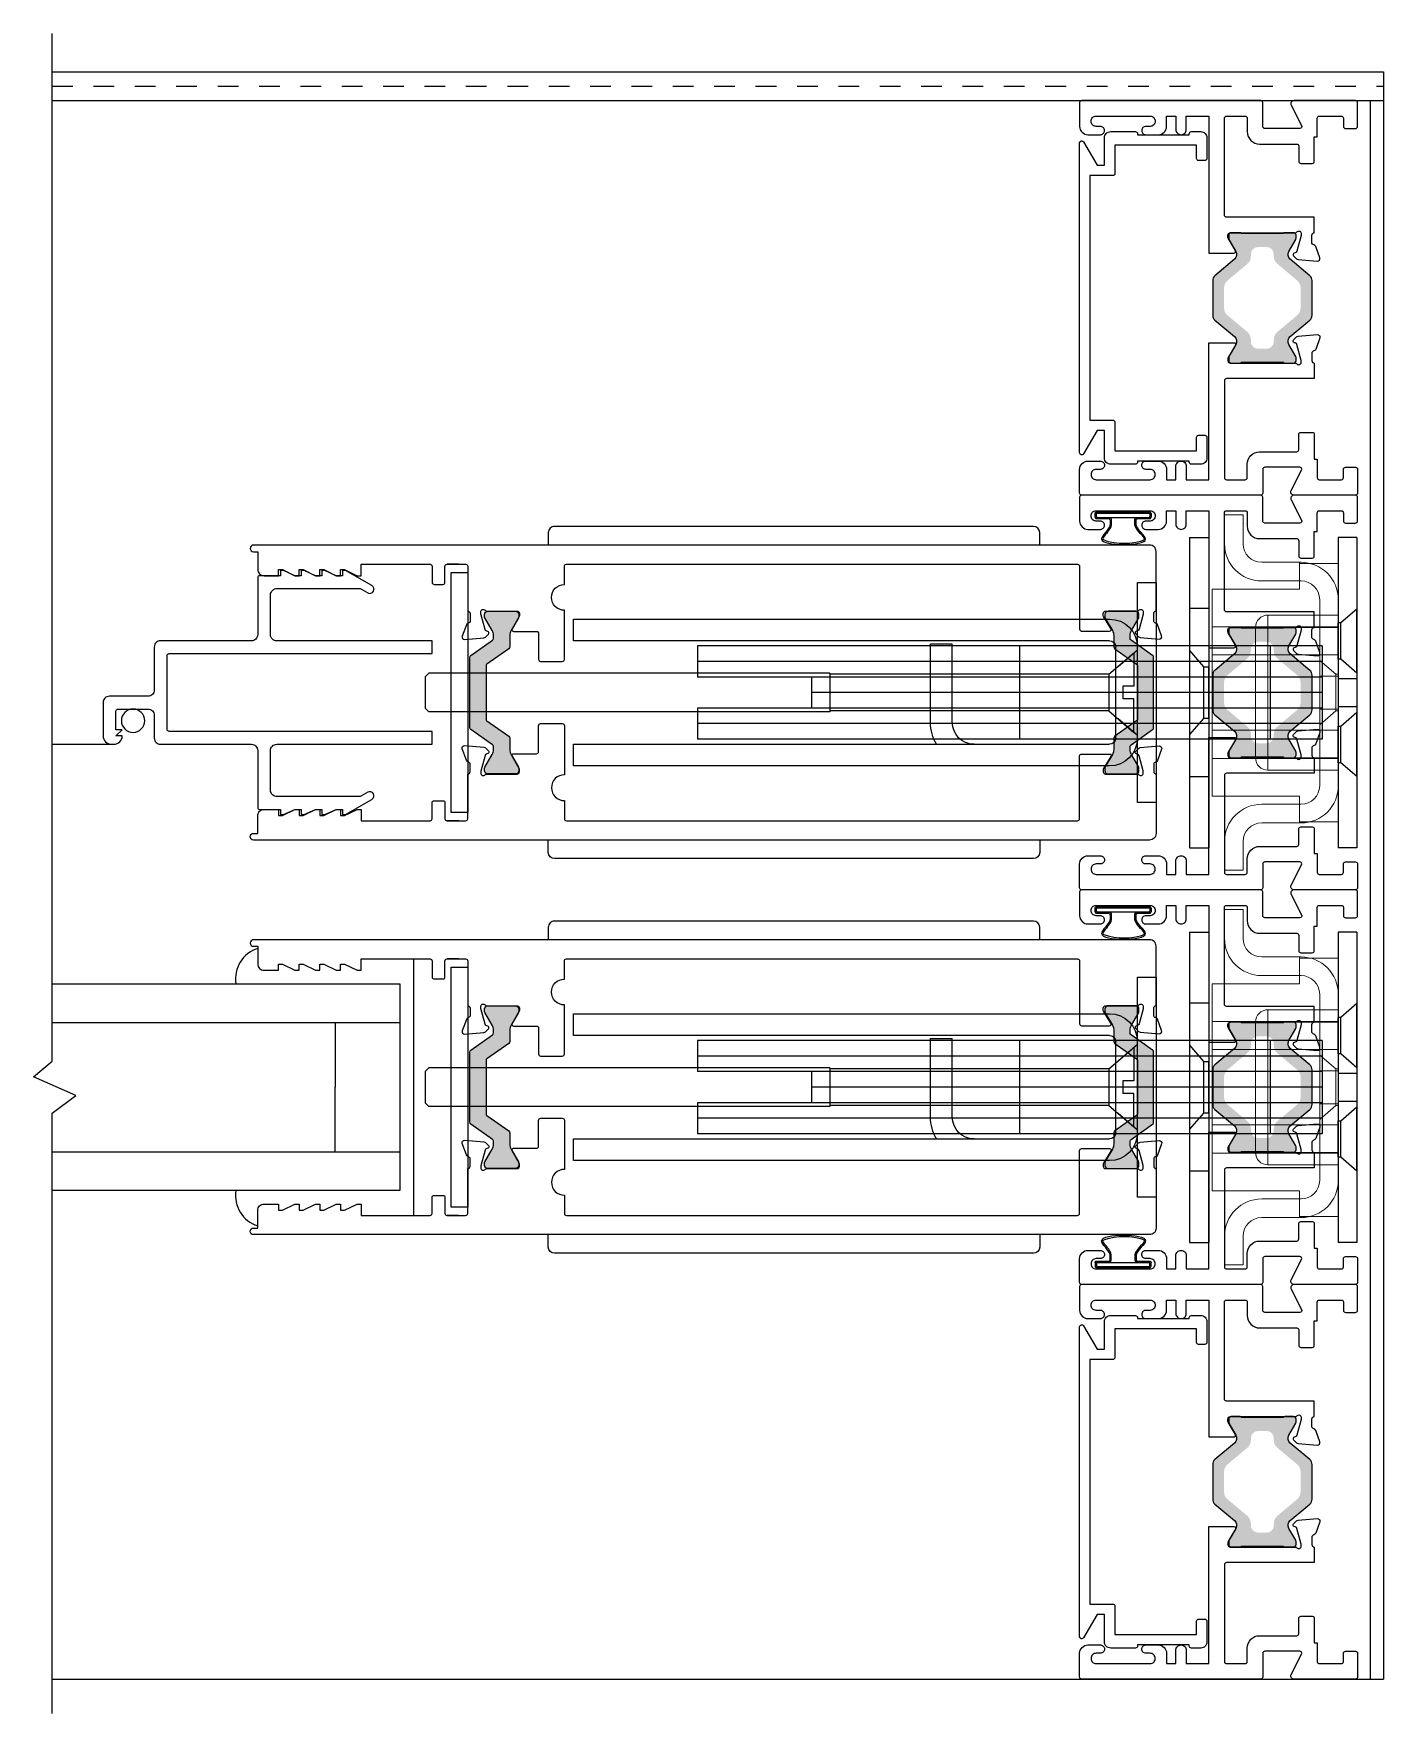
# Model space of a CAD drawing. Extents: x -13.5 to 40.2, y -9.9 to 28.
# Drawn here: x 9.86 to 16.38, y -0.94 to 7.18 of the extents above; entities that cross this region are included whole.
import ezdxf

# ---------------------------------------------------------------- set-up
doc = ezdxf.new("R2010")
doc.units = 0
doc.header["$LTSCALE"] = 0.25
doc.header["$MEASUREMENT"] = 0
doc.linetypes.add('HIDDEN', pattern=[0.375, 0.25, -0.125])
doc.layers.get('0').update_dxf_attribs({"linetype": 'CONTINUOUS'})
for name, color, linetype in [('BACKUP PLATE', 6, 'CONTINUOUS'), ('DIM', 7, 'CONTINUOUS'), ('ELEV_FRAME', 1, 'CONTINUOUS'), ('FRAME', 1, 'CONTINUOUS'), ('GLASS-VINYL', 7, 'CONTINUOUS'), ('Hardware', 7, 'CONTINUOUS'), ('I-STRUT', 7, 'CONTINUOUS'), ('SASH', 5, 'CONTINUOUS'), ('SEAL', 7, 'CONTINUOUS'), ('SILL-PAN', 7, 'CONTINUOUS'), ('STRIKE PLATE', 3, 'CONTINUOUS'), ('TITLE-BLOCK', 7, 'CONTINUOUS'), ('VENT', 5, 'CONTINUOUS')]:
    doc.layers.add(name, color=color, linetype=linetype)

# ---------------------------------------------------------------- blocks, each defined once
blk = doc.blocks.new('3710 Jamb Filler')
blk.add_lwpolyline([(-0.12, 0.774, 0.414214), (-0.15, 0.804), (-0.27, 0.804, 0.414214), (-0.28, 0.794), (-0.28, 0.789), (-0.53, 0.789), (-0.53, 0.794, 0.414214), (-0.54, 0.804), (-0.585, 0.804, 0.414214), (-0.615, 0.774), (-0.615, 0.674, 0.414214), (-0.605, 0.664), (-0.575, 0.664, 0.414214), (-0.565, 0.674), (-0.565, 0.739), (-0.17, 0.739), (-0.17, 0.601, 0.414214), (-0.16, 0.591), (-0.05, 0.591), (-0.05, -0.591), (-0.16, -0.591, 0.414214), (-0.17, -0.601), (-0.17, -0.739), (-0.565, -0.739), (-0.565, -0.674, 0.414214), (-0.575, -0.664), (-0.605, -0.664, 0.414214), (-0.615, -0.674), (-0.615, -0.774, 0.414214), (-0.585, -0.804), (-0.54, -0.804, 0.414214), (-0.53, -0.794), (-0.53, -0.789), (-0.28, -0.789), (-0.28, -0.794, 0.414214), (-0.27, -0.804), (-0.15, -0.804, 0.414214), (-0.12, -0.774), (-0.12, -0.641), (-0.0839, -0.641), (-0.0187, -0.754, 0.767327), (0, -0.749), (0, 0.749, 0.767327), (-0.0187, 0.754), (-0.0839, 0.641), (-0.12, 0.641)], format="xyb", close=True)
blk = doc.blocks.new('3711-JAMB')
h = blk.add_hatch(color=7)
h.dxf.hatch_style = 1
edge = h.paths.add_edge_path(flags=16)
edge.add_arc((-0.9757, -0.753), 0.0472, -50.00025, 0, ccw=False)
edge.add_line((-0.9453, -0.7892), (-1.0411, -0.8696))
edge.add_arc((-1.0107, -0.9057), 0.0472, 129.99975, 180)
edge.add_line((-1.058, -0.9057), (-1.058, -1.0023))
edge.add_arc((-1.0107, -1.0023), 0.0472, 180, 230.00025)
edge.add_line((-1.0411, -1.0384), (-0.9453, -1.1188))
edge.add_arc((-0.9757, -1.155), 0.0472, 0, 50.00025, ccw=False)
edge.add_line((-0.9284, -1.155), (-0.9284, -1.1651))
edge.add_arc((-0.8929, -1.1646), 0.0355, 180.79845, 270)
edge.add_line((-0.8929, -1.2001), (-0.853, -1.2001))
edge.add_arc((-0.853, -1.1646), 0.0355, 270, 359.20155)
edge.add_line((-0.8175, -1.1651), (-0.8175, -1.155))
edge.add_arc((-0.7703, -1.155), 0.0472, 129.99975, 180, ccw=False)
edge.add_line((-0.8007, -1.1188), (-0.7049, -1.0384))
edge.add_arc((-0.7352, -1.0023), 0.0472, 309.99975, 360)
edge.add_line((-0.688, -1.0023), (-0.688, -0.9057))
edge.add_arc((-0.7352, -0.9057), 0.0472, 360, 410.00025)
edge.add_line((-0.7049, -0.8696), (-0.8007, -0.7892))
edge.add_arc((-0.7703, -0.753), 0.0472, 180, 230.00025, ccw=False)
edge.add_line((-0.8175, -0.753), (-0.8175, -0.7429))
edge.add_arc((-0.853, -0.7434), 0.0355, 0.79846, 90)
edge.add_line((-0.853, -0.7079), (-0.8929, -0.7079))
edge.add_arc((-0.8929, -0.7434), 0.0355, 90, 179.20155)
edge.add_line((-0.9284, -0.7429), (-0.9284, -0.753))
edge = h.paths.add_edge_path()
edge.add_arc((-0.719, -0.744), 0.0302, 149.99987, 229.99985)
edge.add_line((-0.7384, -0.7672), (-0.6437, -0.8467))
edge.add_arc((-0.6631, -0.8698), 0.0302, 0, 49.99985, ccw=False)
edge.add_line((-0.6329, -0.8698), (-0.6329, -1.0382))
edge.add_arc((-0.6631, -1.0382), 0.0302, 310.00015, 360, ccw=False)
edge.add_line((-0.6437, -1.0613), (-0.7384, -1.1408))
edge.add_arc((-0.719, -1.164), 0.0302, 130.00015, 210.00013)
edge.add_line((-0.7452, -1.1791), (-0.7118, -1.2369))
edge.add_arc((-0.7221, -1.2428), 0.0119, 0, 30.00013, ccw=False)
edge.add_line((-0.7102, -1.2428), (-0.7102, -1.2571))
edge.add_arc((-0.7221, -1.2571), 0.0119, -89.93104, 0.06896, ccw=False)
edge.add_line((-0.7221, -1.269), (-0.7651, -1.269))
edge.add_arc((-0.7651, -1.259), 0.00991, 216.8699, 270, ccw=False)
edge.add_line((-0.773, -1.265), (-0.9729, -1.265))
edge.add_arc((-0.9809, -1.259), 0.00991, 270, 323.1301, ccw=False)
edge.add_line((-0.9809, -1.269), (-1.0239, -1.269))
edge.add_arc((-1.0239, -1.2571), 0.0119, 180, 270, ccw=False)
edge.add_line((-1.0358, -1.2571), (-1.0358, -1.2428))
edge.add_arc((-1.0239, -1.2428), 0.0119, 149.99987, 180, ccw=False)
edge.add_line((-1.0342, -1.2369), (-1.0008, -1.1791))
edge.add_arc((-1.027, -1.164), 0.0302, 329.99987, 409.99985)
edge.add_line((-1.0075, -1.1408), (-1.1023, -1.0613))
edge.add_arc((-1.0829, -1.0382), 0.0302, 180, 229.99985, ccw=False)
edge.add_line((-1.1131, -1.0382), (-1.1131, -0.8698))
edge.add_arc((-1.0829, -0.8698), 0.0302, 130.00015, 180, ccw=False)
edge.add_line((-1.1023, -0.8467), (-1.0075, -0.7672))
edge.add_arc((-1.027, -0.744), 0.0302, 310.00015, 390.00013)
edge.add_line((-1.0008, -0.7289), (-1.0342, -0.6711))
edge.add_arc((-1.0239, -0.6652), 0.0119, 180, 210.00013, ccw=False)
edge.add_line((-1.0358, -0.6652), (-1.0358, -0.6509))
edge.add_arc((-1.0239, -0.6509), 0.0119, 90, 180, ccw=False)
edge.add_line((-1.0239, -0.639), (-0.9809, -0.639))
edge.add_arc((-0.9809, -0.649), 0.00991, 36.8699, 90, ccw=False)
edge.add_line((-0.9729, -0.643), (-0.773, -0.643))
edge.add_arc((-0.7651, -0.649), 0.00991, 90, 143.1301, ccw=False)
edge.add_line((-0.7651, -0.639), (-0.7221, -0.639))
edge.add_arc((-0.7221, -0.6509), 0.0119, -0.06896, 89.93104, ccw=False)
edge.add_line((-0.7102, -0.6509), (-0.7102, -0.6652))
edge.add_arc((-0.7221, -0.6652), 0.0119, -30.00013, 0, ccw=False)
edge.add_line((-0.7118, -0.6711), (-0.7452, -0.7289))
for points in [[(-1.0373, -0.21), (-1.039, -0.21, 0.414214), (-1.049, -0.22), (-1.049, -0.2939, -0.414214), (-1.059, -0.3039), (-1.114, -0.3039, -0.414214), (-1.124, -0.2939), (-1.124, -0.175), (-1.138, -0.175), (-1.138, -0.085, 0.414214), (-1.148, -0.075), (-1.255, -0.075, 0.414214), (-1.265, -0.085), (-1.265, -0.125, -0.414214), (-1.275, -0.135), (-1.323, -0.135, -0.414214), (-1.333, -0.125), (-1.333, -0.01, -0.414214), (-1.323, 0), (-1.026, 0, -0.546624), (-1.0115, -0.0227), (-1.0625, -0.1208, 0.546624), (-1.0534, -0.135), (-0.885, -0.135, 0.414214), (-0.875, -0.125), (-0.875, -0.01, -0.414214), (-0.865, 0), (0, 0, -0.414214), (0.01, -0.01), (0.01, -0.125, -0.414214), (-0.03, -0.165), (-0.09, -0.165, -0.414214), (-0.11, -0.145, -0.414214), (-0.09, -0.125), (-0.0695, -0.125, 0.414214), (-0.045, -0.1005), (-0.045, -0.0995, 0.414214), (-0.0695, -0.075), (-0.3305, -0.075, 0.414214), (-0.355, -0.0995), (-0.355, -0.1005, 0.414214), (-0.3305, -0.125), (-0.31, -0.125, -0.414214), (-0.29, -0.145), (-0.29, -0.1455, -0.414214), (-0.3095, -0.165), (-0.37, -0.165, -0.414214), (-0.41, -0.125), (-0.41, -0.075), (-0.455, -0.075), (-0.455, -0.14, -0.414214), (-0.48, -0.165), (-0.4805, -0.165, -0.414214), (-0.505, -0.1405), (-0.505, -0.075), (-0.615, -0.075), (-0.615, -0.7372), (-0.7358, -0.7372, -0.585524), (-0.7425, -0.7252), (-0.708, -0.6655, 0.137872), (-0.7063, -0.6593), (-0.7063, -0.6506, 0.414214), (-0.7181, -0.6388), (-1.0316, -0.6388, -0.213422), (-1.0404, -0.6349, 0.6885), (-1.061, -0.6427), (-1.061, -0.649, 0.065543), (-1.0606, -0.6521), (-1.0403, -0.7279, 0.267949), (-1.032, -0.7363), (-1.0275, -0.7375, -0.57735), (-1.024, -0.7506), (-1.0383, -0.765, -0.176327), (-1.0456, -0.7684), (-1.1387, -0.7765, -0.548619), (-1.1509, -0.7607), (-1.1307, -0.7052, -0.263725), (-1.1218, -0.6976, 0.359508), (-1.1122, -0.686), (-1.1122, -0.6506, 0.414214), (-1.124, -0.6388), (-1.124, -0.5638), (-0.7, -0.5638, 0.414214), (-0.69, -0.5538), (-0.69, -0.085, 0.414214), (-0.7, -0.075), (-0.79, -0.075, 0.414214), (-0.8, -0.085), (-0.8, -0.15, -0.414214), (-0.86, -0.21), (-1.039, -0.21)], [(-1.0373, -1.698), (-1.039, -1.698, -0.414214), (-1.049, -1.688), (-1.049, -1.6141, 0.414214), (-1.059, -1.6041), (-1.114, -1.6041, 0.414214), (-1.124, -1.6141), (-1.124, -1.733), (-1.138, -1.733), (-1.138, -1.823, -0.414214), (-1.148, -1.833), (-1.255, -1.833, -0.414214), (-1.265, -1.823), (-1.265, -1.783, 0.414214), (-1.275, -1.773), (-1.323, -1.773, 0.414214), (-1.333, -1.783), (-1.333, -1.898, 0.414214), (-1.323, -1.908), (-1.026, -1.908, 0.546624), (-1.0115, -1.8853), (-1.0625, -1.7872, -0.546624), (-1.0534, -1.773), (-0.885, -1.773, -0.414214), (-0.875, -1.783), (-0.875, -1.898, 0.414214), (-0.865, -1.908), (0, -1.908, 0.414214), (0.01, -1.898), (0.01, -1.783, 0.414214), (-0.03, -1.743), (-0.09, -1.743, 0.414214), (-0.11, -1.763, 0.414214), (-0.09, -1.783), (-0.0695, -1.783, -0.414214), (-0.045, -1.8075), (-0.045, -1.8085, -0.414214), (-0.0695, -1.833), (-0.3305, -1.833, -0.414214), (-0.355, -1.8085), (-0.355, -1.8075, -0.414214), (-0.3305, -1.783), (-0.31, -1.783, 0.414214), (-0.29, -1.763), (-0.29, -1.7625, 0.414214), (-0.3095, -1.743), (-0.37, -1.743, 0.414214), (-0.41, -1.783), (-0.41, -1.833), (-0.455, -1.833), (-0.455, -1.768, 0.414214), (-0.48, -1.743), (-0.4805, -1.743, 0.414214), (-0.505, -1.7675), (-0.505, -1.833), (-0.615, -1.833), (-0.615, -1.1708), (-0.7358, -1.1708, 0.585524), (-0.7425, -1.1828), (-0.708, -1.2425, -0.137872), (-0.7063, -1.2487), (-0.7063, -1.2574, -0.414214), (-0.7181, -1.2692), (-1.0316, -1.2692, 0.213422), (-1.0404, -1.2731, -0.6885), (-1.061, -1.2653), (-1.061, -1.259, -0.065543), (-1.0606, -1.2559), (-1.0403, -1.1801, -0.267949), (-1.032, -1.1717), (-1.0275, -1.1705, 0.57735), (-1.024, -1.1574), (-1.0383, -1.143, 0.176327), (-1.0456, -1.1396), (-1.1387, -1.1315, 0.548619), (-1.1509, -1.1473), (-1.1307, -1.2028, 0.263725), (-1.1218, -1.2104, -0.359508), (-1.1122, -1.222), (-1.1122, -1.2574, -0.414214), (-1.124, -1.2692), (-1.124, -1.3442), (-0.7, -1.3442, -0.414214), (-0.69, -1.3542), (-0.69, -1.823, -0.414214), (-0.7, -1.833), (-0.79, -1.833, -0.414214), (-0.8, -1.823), (-0.8, -1.758, 0.414214), (-0.86, -1.698), (-1.039, -1.698)]]:
    blk.add_lwpolyline(points, format="xyb")
at = {"color": 7}
blk.add_lwpolyline([(-0.7452, -0.7289, 0.36397), (-0.7384, -0.7672), (-0.6437, -0.8467, -0.221694), (-0.6329, -0.8698), (-0.6329, -1.0382, -0.221694), (-0.6437, -1.0613), (-0.7384, -1.1408, 0.36397), (-0.7452, -1.1791), (-0.7118, -1.2369, -0.131653), (-0.7102, -1.2428), (-0.7102, -1.2571, -0.414214), (-0.7221, -1.269), (-0.7651, -1.269, -0.236068), (-0.773, -1.265), (-0.9729, -1.265, -0.236068), (-0.9809, -1.269), (-1.0239, -1.269, -0.414214), (-1.0358, -1.2571), (-1.0358, -1.2428, -0.131653), (-1.0342, -1.2369), (-1.0008, -1.1791, 0.36397), (-1.0075, -1.1408), (-1.1023, -1.0613, -0.221694), (-1.1131, -1.0382), (-1.1131, -0.8698, -0.221694), (-1.1023, -0.8467), (-1.0075, -0.7672, 0.36397), (-1.0008, -0.7289), (-1.0342, -0.6711, -0.131653), (-1.0358, -0.6652), (-1.0358, -0.6509, -0.414214), (-1.0239, -0.639), (-0.9809, -0.639, -0.236068), (-0.9729, -0.643), (-0.773, -0.643, -0.236068), (-0.7651, -0.639), (-0.7221, -0.639, -0.414214), (-0.7102, -0.6509), (-0.7102, -0.6652, -0.131653), (-0.7118, -0.6711)], format="xyb", close=True, dxfattribs=at)
blk = doc.blocks.new('DFADFFADF DFD')
at = {"layer": 'BACKUP PLATE'}
for p, q in [((155.2193, 38.5011), (155.3093, 38.5011)), ((155.2193, 38.5011), (155.2193, 37.0011)), ((155.3093, 38.5011), (155.3093, 37.0011)), ((155.297, 38.0896), (155.2193, 38.1571)), ((155.2193, 37.8451), (155.2193, 38.1567)), ((155.3093, 38.0896), (155.297, 38.0896)), ((155.297, 37.9126), (155.297, 38.0892)), ((155.3093, 37.9126), (155.3093, 38.0892)), ((155.2193, 37.8451), (155.297, 37.9126)), ((155.297, 37.9126), (155.3093, 37.9126)), ((155.3093, 37.8191), (155.2193, 37.8191)), ((155.3093, 37.8191), (155.2193, 37.8191)), ((155.2193, 37.8191), (155.2193, 37.6834)), ((155.2193, 37.8191), (155.2193, 37.6834)), ((155.3093, 37.8191), (155.3093, 37.6834)), ((155.3093, 37.8191), (155.3093, 37.6834)), ((155.2193, 37.6831), (155.3093, 37.6831)), ((155.2193, 37.6831), (155.3093, 37.6831)), ((155.297, 37.5896), (155.2193, 37.6571)), ((155.2193, 37.3451), (155.2193, 37.6567)), ((155.3093, 37.5896), (155.297, 37.5896)), ((155.297, 37.4126), (155.297, 37.5892)), ((155.3093, 37.4126), (155.3093, 37.5892)), ((155.2193, 37.3451), (155.297, 37.4126)), ((155.297, 37.4126), (155.3093, 37.4126)), ((155.2193, 37.0011), (155.3093, 37.0011))]:
    blk.add_line(p, q, dxfattribs=at)
blk = doc.blocks.new('FDFDF')
at = {"color": 7, "linetype": 'Continuous', "lineweight": 15}
for p, q in [((156.2104, 38.3761), (156.3984, 38.3761)), ((156.2104, 38.3761), (156.2104, 37.1261)), ((156.2104, 38.1261), (156.2104, 38.3761)), ((156.3984, 38.3761), (156.3984, 38.2511)), ((156.3984, 38.2511), (156.8204, 38.2511)), ((156.8204, 38.2511), (156.8204, 37.2511)), ((156.5504, 38.1261), (156.2104, 38.1261)), ((156.2104, 38.1261), (156.2104, 38.0661)), ((156.5504, 38.0661), (156.5504, 38.1261)), ((156.8204, 38.0691), (156.2104, 38.0691)), ((156.2104, 37.9331), (156.2104, 38.069)), ((156.2104, 37.4361), (156.2104, 38.0661)), ((156.2104, 38.0661), (156.5504, 38.0661)), ((156.5504, 38.0661), (156.5504, 37.4361)), ((156.6104, 38.0661), (156.5504, 38.0661)), ((156.6104, 38.0661), (156.6104, 37.4361)), ((156.8204, 37.9331), (156.8204, 38.069)), ((156.2104, 37.9331), (156.8204, 37.9331)), ((156.8204, 37.5691), (156.2104, 37.5691)), ((156.2104, 37.4331), (156.2104, 37.569)), ((156.8204, 37.4331), (156.8204, 37.569)), ((156.2104, 37.4361), (156.2104, 37.3761)), ((156.5504, 37.4361), (156.2104, 37.4361)), ((156.2104, 37.4331), (156.8204, 37.4331)), ((156.5504, 37.3761), (156.2104, 37.3761)), ((156.2104, 37.1261), (156.2104, 37.3761)), ((156.5504, 37.3761), (156.5504, 37.4361)), ((156.6104, 37.4361), (156.5504, 37.4361)), ((156.3984, 37.2511), (156.8204, 37.2511)), ((156.3984, 37.1261), (156.3984, 37.2511)), ((156.3984, 37.1261), (156.2104, 37.1261))]:
    blk.add_line(p, q, dxfattribs=at)
for centre, start, end in [((156.5504, 38.0661), 0, 90), ((156.5504, 38.0661), 0, 90), ((156.5504, 37.4361), 270, 0), ((156.5504, 37.4361), 270, 0)]:
    blk.add_arc(centre, 0.06, start, end, dxfattribs=at)
blk = doc.blocks.new('FDF')
at = {"color": 7, "linetype": 'Continuous', "lineweight": 15}
for p, q in [((158.3528, 38.6101), (158.2628, 38.6101)), ((158.2628, 38.6101), (158.2628, 38.4711)), ((158.3528, 38.4711), (158.3528, 38.6101)), ((157.9908, 38.3811), (157.9828, 38.3811)), ((158.1728, 38.3811), (157.9828, 38.3811)), ((157.9908, 38.3811), (157.9908, 38.2911)), ((157.9908, 38.2911), (157.9828, 38.2911)), ((157.9828, 38.2911), (158.1728, 38.2911)), ((157.8028, 38.2011), (157.8028, 37.3011)), ((157.8928, 38.2011), (157.8928, 37.3011)), ((157.8928, 37.9071), (157.8152, 37.8396)), ((157.8928, 37.9071), (157.8152, 37.8396)), ((157.8928, 37.9071), (157.8928, 37.596)), ((157.8928, 37.9071), (157.8928, 37.596)), ((157.8152, 37.8396), (157.8028, 37.8396)), ((157.8152, 37.8396), (157.8028, 37.8396)), ((157.8028, 37.8396), (157.8028, 37.6636)), ((157.8028, 37.8396), (157.8028, 37.6636)), ((157.8928, 37.8306), (157.8028, 37.8306)), ((157.8928, 37.8306), (157.8028, 37.8306)), ((157.8028, 37.6716), (157.8028, 37.8306)), ((157.8028, 37.6716), (157.8028, 37.8306)), ((157.8152, 37.8396), (157.8152, 37.6636)), ((157.8152, 37.8396), (157.8152, 37.6636)), ((157.8928, 37.6716), (157.8928, 37.8306)), ((157.8928, 37.6716), (157.8928, 37.8306)), ((157.8028, 37.6716), (157.8928, 37.6716)), ((157.8028, 37.6716), (157.8928, 37.6716)), ((157.8028, 37.6626), (157.8152, 37.6626)), ((157.8028, 37.6626), (157.8152, 37.6626)), ((157.8152, 37.6626), (157.8928, 37.5951)), ((157.8152, 37.6626), (157.8928, 37.5951)), ((157.9828, 37.2111), (157.9908, 37.2111)), ((158.1728, 37.2111), (157.9828, 37.2111)), ((157.9908, 37.2111), (157.9908, 37.1211)), ((157.9908, 37.1211), (157.9828, 37.1211)), ((157.9828, 37.1211), (158.1728, 37.1211)), ((158.2628, 37.0311), (158.2628, 36.8921)), ((158.3528, 36.8921), (158.3528, 37.0311)), ((158.2628, 36.8921), (158.3528, 36.8921))]:
    blk.add_line(p, q, dxfattribs=at)
for centre, radius, start, end in [((158.1728, 38.4711), 0.09, 270, 0), ((158.1728, 38.4711), 0.09, 270, 0), ((158.1728, 38.4711), 0.18, 270, 0), ((158.1728, 38.4711), 0.18, 270, 0), ((157.9828, 38.2011), 0.18, 90, 180), ((157.9828, 38.2011), 0.18, 90, 180), ((157.9828, 38.2011), 0.18, 90, 180), ((157.9828, 38.2011), 0.18, 90, 180), ((157.9828, 38.2011), 0.09, 90, 180), ((157.9828, 38.2011), 0.09, 90, 180), ((157.9828, 38.2011), 0.09, 90, 180), ((157.9828, 38.2011), 0.09, 90, 180), ((157.9828, 37.3011), 0.18, 180, 270), ((157.9828, 37.3011), 0.18, 180, 270), ((157.9828, 37.3011), 0.18, 180, 270), ((157.9828, 37.3011), 0.18, 180, 270), ((157.9828, 37.3011), 0.09, 180, 270), ((157.9828, 37.3011), 0.09, 180, 270), ((157.9828, 37.3011), 0.09, 180, 270), ((157.9828, 37.3011), 0.09, 180, 270), ((158.1728, 37.0311), 0.18, 0, 90), ((158.1728, 37.0311), 0.18, 0, 90), ((158.1728, 37.0311), 0.09, 0, 90), ((158.1728, 37.0311), 0.09, 0, 90)]:
    blk.add_arc(centre, radius, start, end, dxfattribs=at)
blk = doc.blocks.new('ERE')
at = {"layer": 'STRIKE PLATE'}
for p, q in [((162.9447, 38.5011), (162.9447, 37.0011)), ((163.0387, 38.5011), (162.9447, 38.5011)), ((163.0387, 38.5011), (163.0387, 37.0011)), ((162.9447, 38.1573), (162.9447, 37.3448)), ((162.9447, 38.1573), (163.0387, 38.1573)), ((163.0387, 37.9541), (162.9709, 37.8761)), ((163.0387, 37.9541), (162.9709, 37.8761)), ((162.9709, 37.8761), (162.9447, 37.8761)), ((162.9709, 37.8761), (162.9447, 37.8761)), ((162.9447, 37.6264), (162.9447, 37.8758)), ((162.9447, 37.6264), (162.9447, 37.8758)), ((162.9709, 37.8758), (162.9709, 37.6264)), ((162.9709, 37.8758), (162.9709, 37.6264)), ((162.9447, 37.6261), (162.9709, 37.6261)), ((162.9447, 37.6261), (162.9709, 37.6261)), ((162.9709, 37.6261), (163.0387, 37.5481)), ((162.9709, 37.6261), (163.0387, 37.5481)), ((162.9447, 37.3448), (163.0387, 37.3448)), ((163.0387, 37.0011), (162.9447, 37.0011))]:
    blk.add_line(p, q, dxfattribs=at)
blk = doc.blocks.new('JAMB-STRIKE-PLATE')
at = {"layer": 'DIM'}
for name, p in [('FDF', (-159.0428, -38.7056)), ('DFADFFADF DFD', (-156.5493, -38.7057)), ('ERE', (-163.5597, -38.7056)), ('FDFDF', (-157.4504, -38.7056))]:
    blk.add_blockref(name, p, dxfattribs=at)
at = {"layer": 'ELEV_FRAME'}
blk.add_blockref('3711-JAMB', (0, 0), dxfattribs=at)
blk = doc.blocks.new('*U79')
for points in [[(-0.135, 0.031), (-0.135, 0.013, 0.414214), (-0.128, 0.006), (0.035, 0.006)], [(-0.129, 0.0285), (-0.129, 0.0155, 0.414214), (-0.1255, 0.012), (0.1255, 0.012, 0.414214), (0.129, 0.0155), (0.129, 0.0285)], [(-0.07, 0.038, 0.414214), (-0.063, 0.045), (-0.063, 0.0679)], [(-0.035, 0.006), (-0.035, 0), (0.035, 0), (0.041, 0.006), (0.128, 0.006, 0.414214), (0.135, 0.013), (0.135, 0.031)]]:
    blk.add_lwpolyline(points, format="xyb")
blk.add_lwpolyline([(0.041, 0.012), (0.035, 0.006), (0.035, 0.012)])
for points, knots in [([(-0.063, 0.0679), (-0.0674, 0.0937), (-0.1473, 0.1488), (0, 0.1714), (0.1566, 0.1488), (0.0674, 0.0937), (0.063, 0.0679)], [0, 0, 0, 0, 0.0788466, 0.167942, 0.2570375, 0.335884, 0.335884, 0.335884, 0.335884]), ([(-0.0571, 0.0689), (-0.0613, 0.0937), (-0.0876, 0.1147), (-0.1004, 0.138), (-0.0989, 0.1403), (0.0005, 0.1686), (0.0948, 0.1457), (0.1019, 0.1404), (0.1036, 0.1347), (0.0998, 0.1277), (0.0831, 0.1091), (0.072, 0.0985), (0.061, 0.0811), (0.0582, 0.0752), (0.0571, 0.0689)], [2.5712303, 2.5712303, 2.5712303, 2.5712303, 2.6347872, 2.6347872, 2.6774866, 2.6774866, 2.7903183, 2.8239397, 2.8239397, 2.8575611, 2.8575611, 2.8911826, 2.8911826, 2.9071143, 2.9071143, 2.9071143, 2.9071143])]:
    blk.add_open_spline(points, degree=3, knots=knots)
for points, weights, degree, knots in [([(-0.135, 0.031), (-0.135, 0.038), (-0.128, 0.038), (-0.099, 0.038), (-0.07, 0.038)], [1, 0.707106873747, 1, 1, 1], 2, [0, 0, 0, 1.570796, 1.570796, 2.570796, 2.570796, 2.570796]), ([(-0.129, 0.0285), (-0.129, 0.0299), (-0.128, 0.031), (-0.127, 0.032), (-0.1255, 0.032), (-0.0278, 0.032), (0.07, 0.032), (0.0978, 0.032), (0.1255, 0.032), (0.129, 0.032), (0.129, 0.0285)], [1, 0.923879507465, 1, 0.923879507465, 1, 1, 1, 1, 1, 0.707106873747, 1], 2, [0, 0, 0, 0.785398, 0.785398, 1.570797, 1.570797, 2.570797, 2.570797, 3.570797, 3.570797, 5.141593, 5.141593, 5.141593]), ([(0.07, 0.038), (0.0893, 0.038), (0.1087, 0.038), (0.128, 0.038), (0.1299, 0.038), (0.1316, 0.0373), (0.1329, 0.0359)], [1, 1, 1, 1, 0.949253004976, 0.949253004976, 1], 3, [2.90668, 2.90668, 2.90668, 2.90668, 3.90668, 3.90668, 3.90668, 4.692079, 4.692079, 4.692079, 4.692079])]:
    blk.add_rational_spline(points, weights, degree=degree, knots=knots)
for points, weights in [([(-0.07, 0.032), (-0.0624, 0.032), (-0.057, 0.0374), (-0.057, 0.045)], [1, 0.804737854124, 0.804737854124, 1]), ([(0.057, 0.045), (0.057, 0.0415), (0.0583, 0.0383), (0.0608, 0.0358)], [1, 0.94925295377, 0.94925295377, 1]), ([(0.0608, 0.0358), (0.0633, 0.0333), (0.0665, 0.032), (0.07, 0.032)], [1, 0.94925295377, 0.94925295377, 1]), ([(0.063, 0.045), (0.063, 0.0409), (0.0659, 0.038), (0.07, 0.038)], [1, 0.804737854124, 0.804737854124, 1]), ([(0.1329, 0.0359), (0.1343, 0.0346), (0.135, 0.0329), (0.135, 0.031)], [1, 0.949253004976, 0.949253004976, 1])]:
    blk.add_rational_spline(points, weights, degree=3)
for points in [[(-0.057, 0.0684), (-0.057, 0.0685), (-0.0571, 0.0687), (-0.0571, 0.0689)], [(-0.057, 0.045), (-0.057, 0.0528), (-0.057, 0.0606), (-0.057, 0.0684)], [(0.0571, 0.0689), (0.0571, 0.0687), (0.057, 0.0685), (0.057, 0.0683)], [(0.057, 0.0683), (0.057, 0.0606), (0.057, 0.0528), (0.057, 0.045)], [(0.063, 0.0679), (0.063, 0.0602), (0.063, 0.0526), (0.063, 0.045)]]:
    blk.add_open_spline(points, degree=3)
blk = doc.blocks.new('3766 SCREEN ADAPTER')
blk.add_line((0.25, 1.8363), (0.25, 1.544))
blk.add_lwpolyline([(0.21, 1.528), (0.18, 1.498), (0.18, 1.528), (0.09, 1.528, 0.414214), (0.08, 1.518), (0.08, 1.373, 0.414214), (0.11, 1.343), (0.22, 1.343, -0.414214), (0.25, 1.313), (0.25, 0.873, 0.414214), (0.28, 0.843), (0.555, 0.843, -0.414214), (0.565, 0.833), (0.565, 0.733), (0.59, 0.733), (0.59, 0.718), (0.565, 0.663), (0.565, 0.633), (0.59, 0.633), (0.59, 0.618), (0.565, 0.563), (0.565, 0.533), (0.59, 0.533), (0.59, 0.518), (0.565, 0.463), (0.565, 0.433), (0.59, 0.433), (0.59, 0.418), (0.5167, 0.291, -1), (0.482, 0.311), (0.5017, 0.345, 0.131652), (0.503, 0.35), (0.503, 0.75, 0.414214), (0.472, 0.781), (0.28, 0.781, 0.414214), (0.25, 0.751), (0.25, 0), (0.188, 0), (0.188, 1.271, 0.414214), (0.178, 1.281), (-0.178, 1.281, 0.414214), (-0.188, 1.271), (-0.188, 0), (-0.25, 0), (-0.25, 0.751, 0.414214), (-0.28, 0.781), (-0.472, 0.781, 0.414214), (-0.503, 0.75), (-0.503, 0.35, 0.131652), (-0.5017, 0.345), (-0.482, 0.311, -1), (-0.5167, 0.291), (-0.59, 0.418), (-0.59, 0.433), (-0.565, 0.433), (-0.565, 0.463), (-0.59, 0.518), (-0.59, 0.533), (-0.565, 0.533), (-0.565, 0.563), (-0.59, 0.618), (-0.59, 0.633), (-0.565, 0.633), (-0.565, 0.663), (-0.59, 0.718), (-0.59, 0.733), (-0.565, 0.733), (-0.565, 0.833, -0.414214), (-0.555, 0.843), (-0.28, 0.843, 0.414214), (-0.25, 0.873), (-0.25, 1.313, -0.414214), (-0.22, 1.343), (-0.012, 1.343, 0.414214), (0.018, 1.373), (0.018, 1.56, -0.414214), (0.048, 1.59), (0.21, 1.59, -0.414214), (0.25, 1.55), (0.25, 1.538, -0.414214), (0.21, 1.498)], format="xyb", close=True)
blk.add_circle((0.1363, 1.4455), 0.0563)
blk = doc.blocks.new('3776-Archetype_Lock_Stile')
at = {"layer": 'I-STRUT'}
h = blk.add_hatch(color=256, dxfattribs=at)
h.dxf.hatch_style = 1
h.paths.add_polyline_path([(0.0787, 0.1309, -0.244698), (0.0821, 0.1373), (0.1879, 0.2114, 0.244698), (0.1929, 0.2211), (0.1929, 0.2758, -0.131652), (0.1992, 0.2994), (0.2351, 0.3615, 0.131652), (0.2362, 0.3657), (0.2362, 0.378, 0.414214), (0.2205, 0.3937), (0.0866, 0.3937, 0.414837), (0.0709, 0.378), (0.0709, 0.3657, 0.131652), (0.072, 0.3615), (0.1078, 0.2994, -0.131652), (0.1142, 0.2758), (0.1142, 0.2621, -0.244698), (0.1091, 0.2524), (0.005, 0.1795, 0.244698), (0, 0.1698), (0, -0.1698, 0.244698), (0.005, -0.1795), (0.1091, -0.2524, -0.103471), (0.1124, -0.2559, -0.13774), (0.1142, -0.2621), (0.1142, -0.2758, -0.131652), (0.1078, -0.2994), (0.072, -0.3615, 0.131652), (0.0709, -0.3657), (0.0709, -0.378, 0.414214), (0.0866, -0.3937), (0.2204, -0.3937, 0.414817), (0.2362, -0.378), (0.2362, -0.3657, 0.131652), (0.2351, -0.3615), (0.1992, -0.2994, -0.131652), (0.1929, -0.2758), (0.1929, -0.2211, 0.244698), (0.1879, -0.2114), (0.0821, -0.1373, -0.244698), (0.0787, -0.1309)])
h = blk.add_hatch(color=256, dxfattribs=at)
h.dxf.hatch_style = 1
h.paths.add_polyline_path([(3.305, 0.1698, 0.244698), (3.2999, 0.1795), (3.1958, 0.2524, -0.244698), (3.1908, 0.2621), (3.1908, 0.2758, -0.131652), (3.1971, 0.2994), (3.233, 0.3615, 0.131652), (3.2341, 0.3657), (3.2341, 0.378, 0.414214), (3.2184, 0.3937), (3.0845, 0.3937, 0.414833), (3.0688, 0.378), (3.0688, 0.3657, 0.143191), (3.0701, 0.3612), (3.0704, 0.3607), (3.1057, 0.2994, -0.131652), (3.1121, 0.2758), (3.1121, 0.2211, 0.244698), (3.1171, 0.2114), (3.2229, 0.1373, -0.244698), (3.2262, 0.1309), (3.2262, -0.1309, -0.244698), (3.2229, -0.1373), (3.1171, -0.2114, 0.244698), (3.1121, -0.2211), (3.1121, -0.2758, -0.131652), (3.1057, -0.2994), (3.0704, -0.3607), (3.0696, -0.3621, 0.113585), (3.0688, -0.3657), (3.0688, -0.378, 0.414214), (3.0845, -0.3937), (3.2183, -0.3937, 0.414849), (3.2341, -0.378), (3.2341, -0.3657, 0.131652), (3.233, -0.3615), (3.1971, -0.2994, -0.131652), (3.1908, -0.2758), (3.1908, -0.2621, -0.13774), (3.1925, -0.2559, -0.103471), (3.1958, -0.2524), (3.2999, -0.1795, 0.244698), (3.305, -0.1698)])
for points in [[(3.3575, 0.62), (3.4151, 0.62), (3.3251, 0.62, 0.414214), (3.3151, 0.61), (3.3151, 0.394, 0.414214), (3.3033, 0.3822), (3.3033, 0.3468, 0.359508), (3.3129, 0.3352, -0.263725), (3.3217, 0.3276), (3.3419, 0.2721, -0.548619), (3.3298, 0.2563), (3.2367, 0.2644, -0.176327), (3.2294, 0.2678), (3.215, 0.2821, -0.57735), (3.2186, 0.2953), (3.223, 0.2965, 0.267949), (3.2314, 0.3049), (3.2517, 0.3807, 0.065543), (3.2521, 0.3837), (3.2521, 0.3901, 0.6885), (3.2315, 0.3979, -0.213422), (3.2227, 0.394), (3.0767, 0.394, 0.414214), (3.0649, 0.3822), (3.0649, 0.3735, 0.137872), (3.0666, 0.3673), (3.1001, 0.3076, -0.585524), (3.0934, 0.2956), (2.9829, 0.2956, 0.414214), (2.9729, 0.2856), (2.9729, 0.1605, -0.414214), (2.9629, 0.1505), (2.8579, 0.1505, -0.414214), (2.8479, 0.1605), (2.8479, 0.3975, 1), (2.8479, 0.5225), (2.8479, 0.61, 0.414214), (2.8379, 0.62), (0.3681, 0.62, 0.406968), (0.3581, 0.6096), (0.3581, 0.3072, -0.414214), (0.3481, 0.2972), (0.2127, 0.2972, -0.585524), (0.2061, 0.309), (0.242, 0.3678, 0.137872), (0.2437, 0.3738), (0.2437, 0.3824, 0.414214), (0.2321, 0.394), (0.0797, 0.394, -0.213422), (0.071, 0.3979, 0.6885), (0.0507, 0.3901), (0.0507, 0.3815, 0.065543), (0.0511, 0.3785), (0.0705, 0.3063, 0.267949), (0.0787, 0.2981), (0.0831, 0.2969, -0.57735), (0.0865, 0.2839), (0.0724, 0.2699, -0.176327), (0.0652, 0.2665), (-0.0264, 0.2585, -0.548619), (-0.0383, 0.274), (-0.0383, 0.2741), (-0.0184, 0.3287, -0.263725), (-0.0097, 0.3361, 0.359508), (-0.0003, 0.3475), (-0.0003, 0.3824, 0.414214), (-0.0119, 0.394), (-0.0119, 0.6818, -0.414214), (0.0193, 0.713), (4.3501, 0.713, -1), (4.3501, 0.681), (4.3301, 0.681), (4.3301, 0.596, -0.414214), (4.2991, 0.565), (4.2301, 0.565), (4.2301, 0.595), (4.2101, 0.595), (4.1501, 0.565), (4.1301, 0.565), (4.1301, 0.595), (4.1101, 0.595), (4.0501, 0.565), (4.0301, 0.565), (4.0301, 0.595), (4.0101, 0.595), (3.9501, 0.565), (3.9301, 0.565), (3.9301, 0.595), (3.9101, 0.595), (3.8501, 0.565), (3.8301, 0.565), (3.8301, 0.62), (3.4971, 0.62, 0.414214), (3.4871, 0.61), (3.4871, 0.533, -0.414214), (3.4771, 0.523), (3.4351, 0.523, -0.414214), (3.4251, 0.533), (3.4251, 0.61, 0.414214), (3.4151, 0.62)], [(3.3575, -0.62), (3.4151, -0.62), (3.3251, -0.62, -0.414214), (3.3151, -0.61), (3.3151, -0.394, -0.414214), (3.3033, -0.3822), (3.3033, -0.3468, -0.359508), (3.3129, -0.3352, 0.263725), (3.3217, -0.3276), (3.3419, -0.2721, 0.548619), (3.3298, -0.2563), (3.2367, -0.2644, 0.176327), (3.2294, -0.2678), (3.215, -0.2821, 0.57735), (3.2186, -0.2953), (3.223, -0.2965, -0.267949), (3.2314, -0.3049), (3.2517, -0.3807, -0.065543), (3.2521, -0.3837), (3.2521, -0.3901, -0.6885), (3.2315, -0.3979, 0.213422), (3.2227, -0.394), (3.0767, -0.394, -0.414214), (3.0649, -0.3822), (3.0649, -0.3735, -0.137872), (3.0666, -0.3673), (3.1001, -0.3076, 0.585524), (3.0934, -0.2956), (2.9829, -0.2956, -0.414214), (2.9729, -0.2856), (2.9729, -0.1605, 0.414214), (2.9629, -0.1505), (2.8579, -0.1505, 0.414214), (2.8479, -0.1605), (2.8479, -0.3975, -1), (2.8479, -0.5225), (2.8479, -0.61, -0.414214), (2.8379, -0.62), (0.3681, -0.62, -0.406968), (0.3581, -0.6096), (0.3581, -0.3072, 0.414214), (0.3481, -0.2972), (0.2127, -0.2972, 0.585524), (0.2061, -0.309), (0.242, -0.3678, -0.137872), (0.2437, -0.3738), (0.2437, -0.3824, -0.414214), (0.2321, -0.394), (0.0797, -0.394, 0.213422), (0.071, -0.3979, -0.6885), (0.0507, -0.3901), (0.0507, -0.3815, -0.065543), (0.0511, -0.3785), (0.0705, -0.3063, -0.267949), (0.0787, -0.2981), (0.0831, -0.2969, 0.57735), (0.0865, -0.2839), (0.0724, -0.2699, 0.176327), (0.0652, -0.2665), (-0.0264, -0.2585, 0.548619), (-0.0383, -0.274), (-0.0383, -0.2741), (-0.0184, -0.3287, 0.263725), (-0.0097, -0.3361, -0.359508), (-0.0003, -0.3475), (-0.0003, -0.3824, -0.414214), (-0.0119, -0.394), (-0.0119, -0.6818, 0.414214), (0.0193, -0.713), (4.3501, -0.713, 1), (4.3501, -0.681), (4.3301, -0.681), (4.3301, -0.596, 0.414214), (4.2991, -0.565), (4.2301, -0.565), (4.2301, -0.595), (4.2101, -0.595), (4.1501, -0.565), (4.1301, -0.565), (4.1301, -0.595), (4.1101, -0.595), (4.0501, -0.565), (4.0301, -0.565), (4.0301, -0.595), (4.0101, -0.595), (3.9501, -0.565), (3.9301, -0.565), (3.9301, -0.595), (3.9101, -0.595), (3.8501, -0.565), (3.8301, -0.565), (3.8301, -0.62), (3.4971, -0.62, -0.414214), (3.4871, -0.61), (3.4871, -0.533, 0.414214), (3.4771, -0.523), (3.4351, -0.523, 0.414214), (3.4251, -0.533), (3.4251, -0.61, -0.414214), (3.4151, -0.62)]]:
    blk.add_lwpolyline(points, format="xyb")
for points in [[(0.0787, 0.1309), (0.0787, -0.1309, 0.244698), (0.0821, -0.1373), (0.1879, -0.2114, -0.244698), (0.1929, -0.2211), (0.1929, -0.2758, 0.131652), (0.1992, -0.2994), (0.2351, -0.3615, -0.131652), (0.2362, -0.3657), (0.2362, -0.378, -0.414214), (0.2205, -0.3937), (0.0866, -0.3937, -0.414214), (0.0709, -0.378), (0.0709, -0.3657, -0.131652), (0.072, -0.3615), (0.1078, -0.2994, 0.131652), (0.1142, -0.2758), (0.1142, -0.2621, 0.13774), (0.1124, -0.2559, 0.103471), (0.1091, -0.2524), (0.005, -0.1795, -0.244698), (0, -0.1698), (0, 0.1698, -0.244698), (0.005, 0.1795), (0.1091, 0.2524, 0.244698), (0.1142, 0.2621), (0.1142, 0.2758, 0.131652), (0.1078, 0.2994), (0.072, 0.3615, -0.131652), (0.0709, 0.3657), (0.0709, 0.378, -0.414214), (0.0866, 0.3937), (0.2205, 0.3937, -0.414214), (0.2362, 0.378), (0.2362, 0.3657, -0.131652), (0.2351, 0.3615), (0.1992, 0.2994, 0.131652), (0.1929, 0.2758), (0.1929, 0.2211, -0.244698), (0.1879, 0.2114), (0.0821, 0.1373, 0.244698)], [(3.2262, 0.1309), (3.2262, -0.1309, -0.244698), (3.2229, -0.1373), (3.1171, -0.2114, 0.244698), (3.1121, -0.2211), (3.1121, -0.2758, -0.131652), (3.1057, -0.2994), (3.0699, -0.3615, 0.131652), (3.0688, -0.3657), (3.0688, -0.378, 0.414214), (3.0845, -0.3937), (3.2184, -0.3937, 0.414214), (3.2341, -0.378), (3.2341, -0.3657, 0.131652), (3.233, -0.3615), (3.1971, -0.2994, -0.131652), (3.1908, -0.2758), (3.1908, -0.2621, -0.13774), (3.1925, -0.2559, -0.103471), (3.1958, -0.2524), (3.2999, -0.1795, 0.244698), (3.305, -0.1698), (3.305, 0.1698, 0.244698), (3.2999, 0.1795), (3.1958, 0.2524, -0.244698), (3.1908, 0.2621), (3.1908, 0.2758, -0.131652), (3.1971, 0.2994), (3.233, 0.3615, 0.131652), (3.2341, 0.3657), (3.2341, 0.378, 0.414214), (3.2184, 0.3937), (3.0845, 0.3937, 0.414214), (3.0688, 0.378), (3.0688, 0.3657, 0.131652), (3.0699, 0.3615), (3.1057, 0.2994, -0.131652), (3.1121, 0.2758), (3.1121, 0.2211, 0.244698), (3.1171, 0.2114), (3.2229, 0.1373, -0.244698)]]:
    blk.add_lwpolyline(points, format="xyb", close=True, dxfattribs=at)
blk = doc.blocks.new('Flush_Pull_Archetype')
at = {"layer": 'Hardware'}
for p, q in [((-2.9256, 0.773), (-2.9256, 0.713)), ((-0.5806, 0.803), (-2.8956, 0.803)), ((-0.5506, 0.713), (-0.5506, 0.773))]:
    blk.add_line(p, q, dxfattribs=at)
for centre, start, end in [((-2.8956, 0.773), 90, 180), ((-0.5806, 0.773), 0, 90)]:
    blk.add_arc(centre, 0.03, start, end, dxfattribs=at)
blk = doc.blocks.new('Flush_Pulls_Archetype')
at = {"layer": 'Hardware'}
blk.add_blockref('Flush_Pull_Archetype', (0, 0), dxfattribs=at)
at = {"layer": 'Hardware', "xscale": -1, "rotation": 180}
blk.add_blockref('Flush_Pull_Archetype', (0, 0), dxfattribs=at)
blk = doc.blocks.new('Archetype_Latch_Thermal')
at = {"layer": 'Hardware'}
for p, q in [((2.8031, 0.355), (0.2131, 0.355)), ((2.8031, 0.25), (2.8031, 0.355)), ((0.2131, 0.25), (2.8031, 0.25)), ((-0.8151, 0.225), (2.2044, 0.225)), ((-0.8151, 0.225), (-0.8151, -0.225)), ((-0.5651, -0.225), (-0.5651, 0.225)), ((0.0956, 0.1925), (0.0956, 0.03)), ((0.2171, 0.0887), (0.0956, 0.1925)), ((0.1831, -0.22), (0.1831, 0.22)), ((0.6469, -0.225), (0.6469, 0.225)), ((1.0781, 0.235), (0.9731, 0.235)), ((0.9731, -0.145), (0.9731, 0.235)), ((1.0781, -0.145), (1.0781, 0.235)), ((2.2044, 0.225), (2.2044, 0.075)), ((-0.8151, 0.15), (2.2044, 0.15)), ((0.2171, 0.0887), (1.5647, 0.0887)), ((0.2171, 0.0887), (0.2171, -0.0887)), ((1.5647, 0.0931), (3.5028, 0.0931)), ((1.5647, 0.0931), (1.5647, -0.093)), ((3.5028, 0.0931), (3.5206, 0.0752)), ((-0.8151, 0.075), (2.2044, 0.075)), ((-0.8151, 0), (1.6524, 0)), ((0.0956, 0.03), (0.1486, 0.03)), ((0.1486, 0.03), (0.1486, -0.03)), ((1.6524, -0.075), (1.6524, 0.075)), ((3.5206, 0.0752), (3.5206, -0.0752)), ((-0.8151, -0.075), (2.2044, -0.075)), ((0.0956, -0.1925), (0.0956, -0.03)), ((0.0956, -0.03), (0.1486, -0.03)), ((2.2044, -0.075), (2.2044, -0.225)), ((3.5028, -0.093), (3.5206, -0.0752)), ((-0.8151, -0.15), (2.2044, -0.15)), ((0.2171, -0.0887), (0.0956, -0.1925)), ((0.2171, -0.0887), (1.5647, -0.0887)), ((1.5647, -0.093), (3.5028, -0.093)), ((-0.8151, -0.225), (2.2044, -0.225)), ((2.8031, -0.25), (0.2131, -0.25)), ((2.8031, -0.355), (2.8031, -0.25)), ((0.2131, -0.355), (2.8031, -0.355))]:
    blk.add_line(p, q, dxfattribs=at)
at = {"layer": 'Hardware', "ltscale": 0.5}
for p, q in [((0.0781, 0.2055), (0.1707, 0.125)), ((0.1707, -0.125), (0.0781, -0.2055))]:
    blk.add_line(p, q, dxfattribs=at)
at = {"layer": 'Hardware', "ltscale": 0.3}
blk.add_line((0.2172, 0), (0.8516, 0), dxfattribs=at)
at = {"layer": 'Hardware'}
for points in [[(3.3151, -0.58), (3.3951, -0.58), (3.3951, 0.58), (3.3151, 0.58)], [(0.0781, 0.5312), (-0.0119, 0.5312), (-0.0119, -0.5313), (0.0781, -0.5313)]]:
    blk.add_lwpolyline(points, close=True, dxfattribs=at)
for centre, radius, start, end in [((0.2131, 0.22), 0.135, 90, 180), ((0.2131, 0.22), 0.03, 90, 180), ((0.8681, -0.145), 0.105, 270, 360), ((0.8681, -0.145), 0.21, 330, 360), ((0.2131, -0.22), 0.135, 180, 270), ((0.2131, -0.22), 0.03, 180, 270)]:
    blk.add_arc(centre, radius, start, end, dxfattribs=at)
blk = doc.blocks.new('Thermal_Archetype_Lock_Stile_wHardware')
at = {"xscale": -1}
blk.add_blockref('Flush_Pulls_Archetype', (0.2853, 0), dxfattribs=at)
for name in ['3776-Archetype_Lock_Stile', 'Archetype_Latch_Thermal']:
    blk.add_blockref(name, (0.2853, 0))

msp = doc.modelspace()

# ---------------------------------------------------------------- linework, layer by layer
at = {"color": 7}
for p, q in [((9.9455, 2.3956), (11.6264, 2.3956)), ((11.3139, 2.3956), (11.3139, 2.0831)), ((11.3139, 1.7706), (11.3139, 2.0831)), ((9.9455, 1.7706), (11.6264, 1.7706))]:
    msp.add_line(p, q, dxfattribs=at)
for points in [[(9.9455, -0.9446), (9.9455, 1.9581), (10.0598, 2.0423), (9.8559, 2.1338), (9.9455, 2.2081), (9.9455, 7.1769)], [(9.9455, 2.5831), (11.6264, 2.5831), (11.6264, 2.0831), (11.6264, 1.5831), (9.9455, 1.5831)]]:
    msp.add_lwpolyline(points, dxfattribs=at)
at = {"layer": 'GLASS-VINYL', "color": 7}
msp.add_line((11.6914, 2.7031), (11.6914, 1.4631), dxfattribs=at)
for centre, start, end in [((10.9844, 2.6076), 107.35423, 189.24028), ((10.9844, 1.5586), 170.75972, 252.64577)]:
    msp.add_arc(centre, 0.1528, start, end, dxfattribs=at)
at = {"layer": 'SILL-PAN'}
for p, q in [((9.9455, 6.9921), (16.3794, 6.9921)), ((16.3794, 6.9921), (16.3794, -0.7789)), ((9.9455, 6.8531), (16.3794, 6.8531)), ((16.3174, -0.7789), (16.3174, 6.8531)), ((9.9455, -0.7789), (16.3794, -0.7789))]:
    msp.add_line(p, q, dxfattribs=at)
at = {"layer": 'SILL-PAN', "linetype": 'HIDDEN'}
msp.add_line((9.9455, 6.9226), (16.3794, 6.9226), dxfattribs=at)

# ---------------------------------------------------------------- block references
at = {"layer": 'FRAME', "xscale": -1}
for name, p in [('3711-JAMB', (14.9214, 6.8531)), ('3710 Jamb Filler', (14.9114, 5.8991)), ('3711-JAMB', (14.9214, 1.1291)), ('3710 Jamb Filler', (14.9114, 0.1751))]:
    msp.add_blockref(name, p, dxfattribs=at)
at = {"layer": 'SASH', "xscale": -1, "rotation": 90}
msp.add_blockref('3766 SCREEN ADAPTER', (11.7819, 3.9911), dxfattribs=at)
at = {"layer": 'SEAL', "xscale": -1, "rotation": 180}
for p in [(15.1214, 4.8701), (15.1214, 2.9621)]:
    msp.add_blockref('*U79', p, dxfattribs=at)
at = {"layer": 'SEAL'}
msp.add_blockref('*U79', (15.1214, 1.2041), dxfattribs=at)
at = {"layer": 'TITLE-BLOCK', "xscale": -1}
for p in [(14.9214, 4.9451), (14.9214, 3.0371)]:
    msp.add_blockref('JAMB-STRIKE-PLATE', p, dxfattribs=at)
at = {"layer": 'VENT', "color": 0, "xscale": -1}
for p in [(15.5543, 3.9911), (15.5543, 2.0831)]:
    msp.add_blockref('Thermal_Archetype_Lock_Stile_wHardware', p, dxfattribs=at)

doc.saveas('drawing.dxf')
